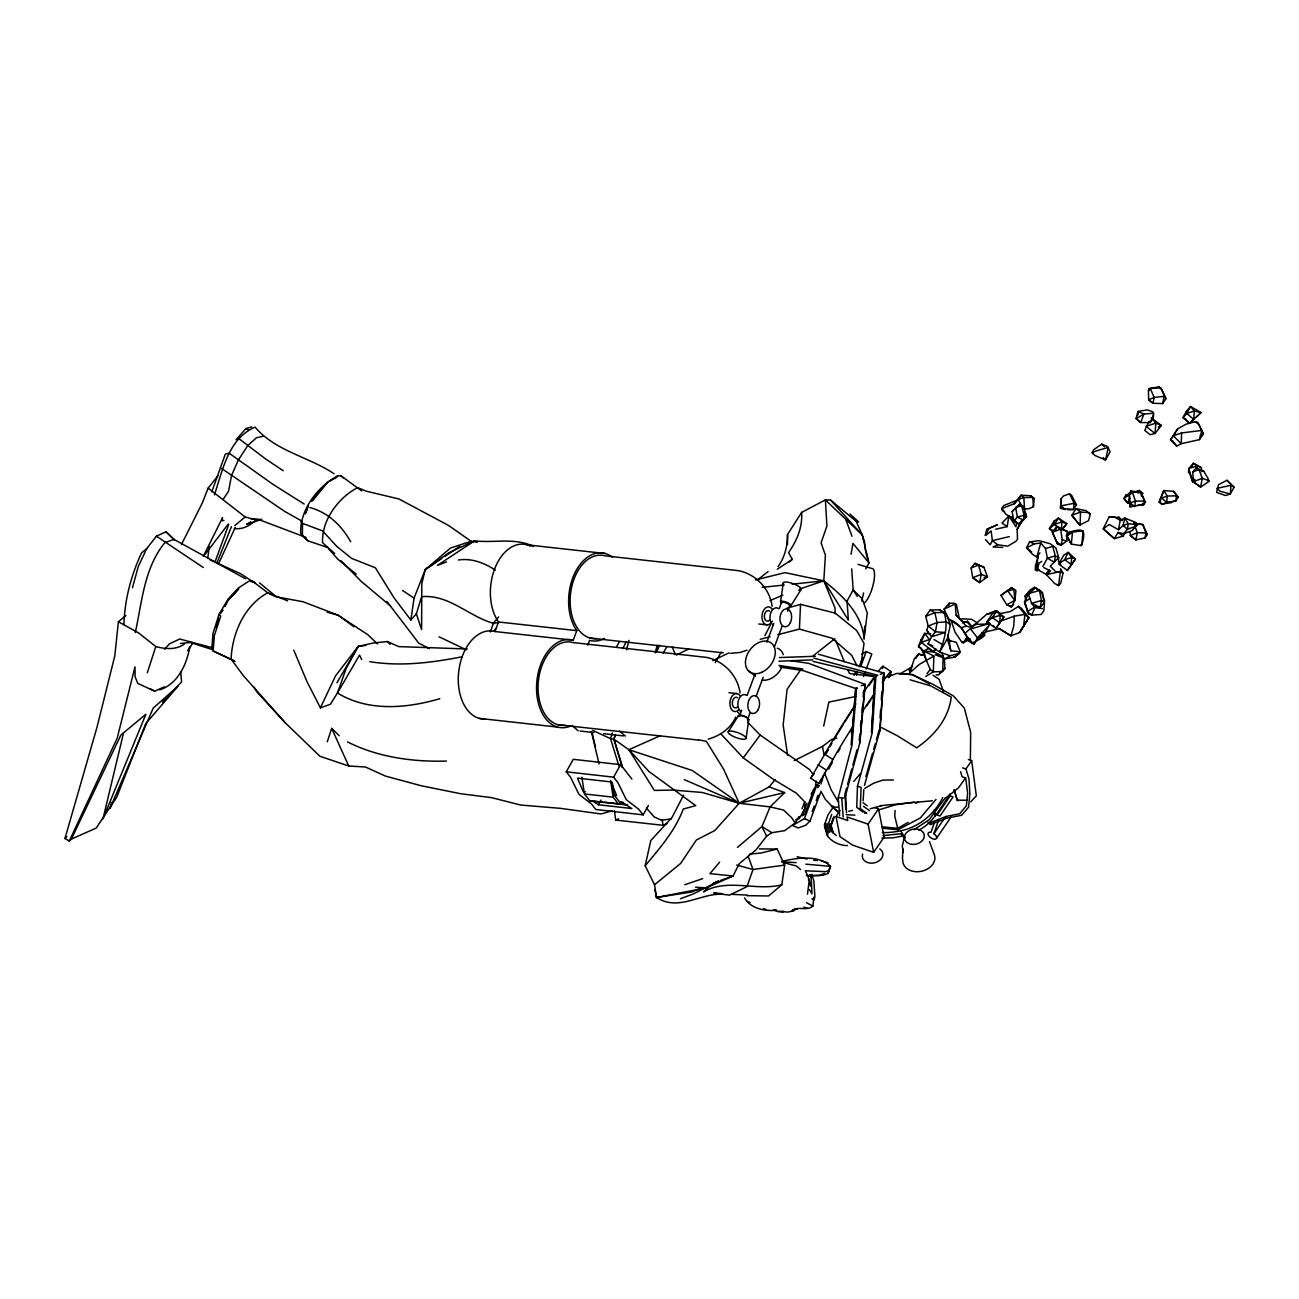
<?xml version="1.0" encoding="UTF-8"?>
<svg xmlns="http://www.w3.org/2000/svg" width="1299" height="1299" viewBox="0 0 1299 1299"><rect width="100%" height="100%" fill="white"/><g stroke="black" fill="none" stroke-linecap="round" stroke-linejoin="round"><path stroke-width="1.5" d="M361.609 490.925L341.052 475.807L337.561 475.856C317.492 486.67 299.825 509.841 300.67 533.304L308.09 540.871L327.998 547.626L334.671 553.423M787.503 544.573L787.519 534.49L801.629 512.423L825.385 499.904L830.532 500.001L856.252 521.386L862.211 534.928L868.966 562.922L865.735 568.93M1141.285 496.169L1141.285 492.37L1139.418 490.454L1135.894 491.688M835.046 613.859L835.078 608.143L823.81 580.832L825.401 555.144L821.082 542.868L826.927 526.014L825.385 499.904L862.211 534.928L830.532 500.001M921.056 642.989L921.088 639.628L924.726 633.344L930.604 633.847M863.591 592.929L861.773 601.112M300.702 521.354L302.521 523.367L302.358 535.789L308.09 540.871M970.369 759.98L970.678 732.36L964.345 708.134L953.401 695.907L933.055 684.378L912.353 674.619L896.911 673.385L884.408 678.062M871.418 732.392L874.958 676.844L875.899 676.259L872.23 732.831L857.47 786.333L856.755 807.345L863.072 812.151M1199.415 439.647L1201.851 430.424L1181.619 432.924L1181.229 443.673L1176.667 446.125L1170.496 439.874L1177.625 428.881L1186.068 424.172L1195.064 421.769L1197.889 422.386L1203.394 433.947L1199.415 439.647L1181.229 443.673L1173.322 435.717L1177.625 428.881M123.957 624.64C124.623 599.797 131.069 575.408 141.542 552.919L146.706 548.616L156.432 536.178L166.061 531.762L174.748 540.384M777.857 634.691L799.421 629.089L800.541 604.36L835.241 613.128L856.739 630.616L864.014 643.395L861.123 664.098M1067.859 509.76L1073.364 509.549L1076.514 504.954L1071.707 495.422L1069.548 493.847L1063.556 495.909L1061.153 498.719L1060.487 508.201L1065.407 509.598M787.519 534.49C787.681 545.791 784.71 557.352 778.085 566.591M1129.318 493.23L1129.87 506.756L1143.786 504.629L1145.458 502.08L1140.749 492.175L1130.893 491.054L1129.318 493.23L1129.87 506.756L1133.491 506.074M1066.723 541.115L1067.145 531.275L1056.801 526.371L1052.336 532.152L1057.711 544.313L1061.348 545.044L1066.723 541.115L1062.225 539.702L1060.65 529.229L1056.801 526.371L1055.73 530.187M755.352 579.987L784.986 572.632L823.81 580.832C842.304 595.283 862.211 613.956 864.079 638.816L864.728 626.021M1186.344 414.397L1186.523 411.052L1190.566 406.473L1201.023 412.627L1189.511 423.328L1182.967 417.677L1186.523 411.052M801.629 512.423C802.636 527.426 796.823 540.741 788.574 552.66L792.293 559.349L789.435 561.98M895.092 810.495L894.767 816.129L898.047 829.769L920.341 817.932L936.011 799.437M970.207 638.653L963.225 642.826L961.422 641.56L955.025 632.126L951.079 620.289C962.591 624.51 965.222 637.354 973.909 644.288L977.546 637.939L985.649 631.915L999.581 628.537L1010.931 635.828L1019.699 632.483L1028.857 617.626L1024.976 614.362L1014.292 616.197L1013.74 626.118L1010.931 635.828L998.606 628.456M863.137 800.85L863.803 789.776M871.694 731.678L874.958 676.844M817.915 784.58L817.704 787.6L819.409 785.473M1053.733 524.991L1054.009 521.159L1058.409 518.057L1066.771 523.643L1063.719 527.816M880.056 717.811L880.608 709.806M881.307 699.804L881.875 691.799M882.719 679.783L883.872 673.044L818.484 654.209M879.748 730.996L883.872 673.044L880.284 674.278M884.067 673.191L880.024 730.282L864.468 785.343M1061.153 498.719L1060.487 508.201L1073.364 509.549L1074.208 503.281L1069.548 493.847M1039.914 552.838L1036.829 557.011L1032.608 554.446L1026.502 547.805L1029.571 541.927L1038.843 540.66L1049.901 543.632L1055.892 547.902L1058.669 557.547L1050.225 566.202L1056.055 572.015L1060.374 571.641L1058.588 585.54L1054.691 583.56L1046.344 574.596L1050.631 570.959L1043.811 567.631M1187.221 420.714L1189.511 423.328L1193.716 419.415L1194.317 410.971L1190.566 406.473L1186.831 413.455L1182.967 417.677L1186.068 419.415M1061.332 530.041L1061.933 521.938L1058.409 518.057L1054.577 524.358L1049.397 528.661L1053.457 532.119M1038.989 569.595L1035.774 570.034L1038.112 556.443L1035.53 565.698L1035.222 569.693L1036.44 570.764M851.137 744.863L855.635 688.486L856.609 687.869L851.949 745.301L838.212 797.797L839.625 815.772M851.738 740.17L855.862 688.6L857.421 688.08M1023.482 626.816L1024.976 614.362L1018.497 606.389L1010.2 611.634L1000.457 613.485L995.294 610.936L986.639 614.297L964.962 633.376M1038.404 563.23L1037.755 570.846L1036.472 568.994L1038.404 563.23L1041.798 561.412M1009.68 605.691L1011.353 606.99L1014.957 600.284L1015.915 590.46L1011.791 587.586L1000.977 595.348L1006.822 604.814L1011.353 606.99L1013.658 604.408M859.272 740.17L859.808 734.26M860.523 726.385L861.058 720.474M861.951 710.634L862.309 706.705M863.202 696.865L863.738 690.954M859.629 743.304L865.02 684.329L808.498 663.302L790.831 660.72M861.221 685.71L865.231 684.443L859.906 742.573L845.243 796.677M1034.231 498.589L1032.786 497.452L1023.823 497.517L1021.079 495.195L1018.189 499.547L1023.742 509.029L1028.905 508.721L1033.452 506.707L1034.231 498.589L1030.789 495.78L1021.079 495.195L1014.259 503.768L1001.919 508.477L1002.162 510.588L1004.663 511.692M851.04 554.283L852.972 543.404L868.966 562.922M125.906 615.515L118.388 621.766L114.832 655.751L97.068 726.985L64.95 838.505L69.318 841.005L71.348 839.122L96.207 828.08L116.748 797.164L145.699 723.689L178.044 686.132L153.185 708.134L110.106 808.222L111.568 802.392M207.726 558.424L209.204 546.554M864.079 638.816L867.277 613.014L862.146 598.742L853.167 589.925L851.706 568.897M925.732 616.376L934.907 612.657L944.016 612.446L946.792 615.141L950.365 624.738L947.377 638.718L939.632 652.114C944.422 639.936 948.692 625.29 944.016 612.446L939.664 609.751L930.149 610.059L925.732 616.376L928.2 626.053L926.642 630.129L931.497 636.77L928.071 643.849L939.632 652.114L950.105 655.751L959.133 653.494L960.286 651.757L956.551 642.891M807.442 894.248L809.326 879.796L805.331 870.785L825.498 871.661L828.713 870.752L830.532 866.368C818.873 854.596 797.164 857.778 781.982 861.318M1068.07 535.659L1068.476 532.541C1083.398 527.686 1086.354 529.213 1081.84 544.849L1081.255 545.661L1071.285 544.086L1066.349 535.951L1068.476 532.541L1083.09 530.739L1081.856 544.07L1080.606 545.353M135.307 632.564C142.078 601.762 144.14 567.825 164.957 542.544L174.017 539.426L245.738 578.916M811.29 877.328L811.713 874.227L813.84 880.933L814.863 896.148L814.278 899.931L812.005 898.697M948.708 606.471L949.163 603.239L954.343 603.223L956.405 604.441L959.23 618.064L963.338 622.075L966.57 621.62L971.733 626.816M746.828 895.677L768.521 895.969L781.803 884.814L784.661 865.085L777.159 849.026L759.347 848.88M302.521 523.367L322.574 530.869L336.701 546.327L351.623 558.391L375.379 567.777L394.149 598.011L410.857 620.013L414.072 598.125L425.244 569.611L450.428 548.064L471.131 541.261L477.318 542.316M746.048 738.368L748.809 719.581M780.537 601.713L783.297 582.926M902.821 848.799L902.464 859.305M1024.602 509.663L1023.823 497.517L1018.189 499.547L1014.259 503.768M1007.196 526.615L1008.82 516.06L1016.792 523.221L1015.964 526.745L1008.82 516.06L1002 523.026L1007.196 526.615L995.765 529.213M816.259 781.024L815.35 786.756L811.193 794.257M1062.225 539.702L1061.348 545.044L1056.477 541.732M856.528 675.318L857.21 671.421M1120.225 520.266L1124.869 518.106L1135.456 522.279L1137.226 524.666L1132.306 530.544L1123.505 533.727L1118.033 532.476L1114.363 538.647L1103.241 528.823L1109.184 524.487L1118.553 529.765L1120.225 520.266L1114.25 516.953L1109.086 517.002L1103.241 528.823L1114.363 538.647L1123.31 536.049L1125.243 532.574M334.07 473.729C308.675 456.745 275.226 451.143 255.091 427.111C228.429 438.624 222.714 469.881 214.449 494.87M797.748 908.569L792.341 910.826C797.846 905.598 806.939 911.508 812.898 906.085L813.807 897.203M1036.472 568.994L1046.068 574.255L1049.089 569.985M1129.968 531.616L1130.309 535.513L1135.943 539.881L1145.036 537.883L1145.962 532.947L1142.6 524.309L1134.124 523.87M1148.998 390.658L1149.42 388.547L1158.594 386.891L1160.624 387.849L1165.934 398.744L1162.654 403.583L1152.992 403.258L1148.657 399.767L1148.413 389.96L1149.42 388.547L1160.624 387.849M1162.654 403.583L1164.099 396.374L1154.161 397.445L1148.657 399.767L1152.992 403.258L1154.161 397.445L1150.541 389.067M823.68 726.06L828.876 702.077L855.846 696.491M806.468 875.575L822.543 875.38L828.129 873.415L828.713 870.752M720.539 894.183C698.635 894.329 677.997 911.33 656.466 897.495L654.517 884.749L645.165 865.735L650.799 840.567L672.038 817.428L683.55 795.199M967.057 637.241L966.131 641.284L967.219 637.76M1060.585 568.686L1063.02 573.249L1060.731 583.202L1058.588 585.54L1056.899 584.534M904.396 836.994L902.269 846.104L903.308 852.453L902.773 849.741M123.551 732.912L102.962 818.906L145.878 714.239L120.872 735.072L71.348 839.122L72.5 835.241M533.58 546.441C514.859 537.348 494.318 543.209 474.622 540.822L449.194 552.578L425.244 569.611L421.785 583.641L421.607 629.577L416.362 613.826L421.639 596.663C449.535 594.195 469.004 616.96 494.448 623.569M657.099 651.124L658.528 645.473M626.589 649.76L628.96 640.358M655.216 652.926L657.132 645.408M925.781 676.454L933.331 671.81L933.867 656.092L919.497 664.292L909.609 672.866L914.366 658.772L918.669 654.014L924.157 655.362M1090.251 514.274L1088.546 520.655L1079.566 525.088L1071.837 515.362L1076.059 508.737L1086.11 510.653L1090.251 514.274L1088.806 512.65L1080.524 512.033L1071.837 515.362L1080.086 525.267L1080.524 512.033L1076.059 508.737M846.575 788.006L845.016 793.738L845.763 809.147M847.63 784.174L851.787 768.894M852.842 765.062L857.015 749.783M132.466 587.765L138.246 566.624L146.706 548.616M1036.829 557.011L1040.759 542.966L1034.572 543.81L1026.502 547.805L1031.779 551.978M865.897 776.558L872.555 753.193M873.675 749.296L875.331 743.466M876.435 739.569L879.212 729.827M997.275 524.845L986.883 529.31L985.129 535.497L988.734 529.099M211.769 491.899L225.312 454.163L229.176 453.221L273.017 484.365L304.161 504.028M828.129 873.415L830.532 866.368L805.818 864.16M820.952 784.076L823.842 774.577M215.943 627.644L218.849 618.421M1042.87 566.461L1047.367 558.213L1055.291 555.891L1058.669 557.547L1058.539 561.541L1060.926 565.39M612.414 732.896L610.562 738.676L618.876 765.793M147.323 672.752L155.799 646.529L138.538 632.889L118.388 621.766M1159.195 502.21L1163.774 490.567L1173.533 491.347L1178.128 497.111L1175.871 500.943L1161.972 504.402L1159.195 502.21L1163.774 490.567L1167.298 496.056L1166.632 502.307L1161.972 504.402M327.267 741.778L331.683 728.366L339.201 735.721M934.647 821.958L930.961 832.334A4.952 2.582 34.3 0 0 928.785 835.842A4.952 2.582 34.3 0 0 935.751 839.057A4.952 2.582 34.3 0 0 933.932 833.698L938.804 819.555M831.717 814.408L828.6 823.387L831.23 831.847M490.291 632.028L493.441 623.098L498.637 616.96M833.974 816.486L830.97 824.995L833.341 833.016M834.055 817.558L830.954 826.148L832.821 832.659M214.952 562.11L228.721 524.536M830.727 825.352L833.325 818.256M484.852 719.045A44.263 28.61 -83.6 0 1 458.726 671.486A44.263 28.61 -83.6 0 1 494.984 631.541L498.524 621.961A44.263 28.61 -83.7 0 1 495.439 566.932A44.263 28.61 -83.7 0 1 530.609 546.213M570.618 726.011A44.263 28.61 -83.7 0 1 536.552 685.937A44.263 28.61 -83.7 0 1 573.232 640.228L576.772 630.648A44.263 28.61 -83.7 0 1 574.808 573.135A44.263 28.61 -83.7 0 1 612.219 557.011M587.83 645.148L589.6 640.358A44.263 28.61 -83.7 0 0 604.538 638.426M739.602 715.798L741.697 710.131M747.282 695.03L754.963 674.278M766.832 642.177L773.814 623.309M779.4 608.208L781.495 602.541M747.834 718.737L749.929 713.086M756.213 696.102L763.211 677.217M774.383 647.016L782.063 626.264M787.649 611.163L789.743 605.496M802.019 808.806L804.698 801.597M806.858 803.188L802.181 815.788L804.633 814.376L813.97 789.159M854.125 675.431L855.456 671.827M859.224 666.809L862.568 657.797M820.448 792.877L810.008 821.082L805.721 825.255L798.122 827.966L792.552 825.498L804.438 818.614L816.957 784.775M860.685 666.582L866.254 651.53L871.824 653.998L866.271 669.05M812.216 811.437L814.213 806.029M816.21 800.622L818.208 795.215M863.478 676.568L864.874 672.801M921.088 639.628L918.49 646.561L923.865 651.01L933.867 656.092M909.609 672.866L911.508 667.897M217.94 475.84L208.132 488.115L202.449 502.681L181.373 544.671M1129.789 493.896L1130.893 491.054L1132.355 492.126L1135.456 501.024L1134.693 506.61L1130.033 502.989L1135.456 501.024L1144.273 501.122L1145.458 502.08L1142.324 503.833M1129.643 498.118L1127.727 502.989L1131.104 503.768M217.128 562.37L231.401 526.728M1150.248 422.581L1153.512 414.754L1152.765 411.702L1147.163 409.899L1137.956 411.458L1136.057 418.619L1140.668 422.548L1150.248 422.581L1153.285 417.596L1153.658 413.179L1143.883 414.072L1136.057 418.619L1140.668 422.548L1143.883 414.072L1137.956 411.458L1137.973 414.917M1035.011 607.38L1031.731 615.093L1028.499 613.729L1024.521 601.924L1027.2 596.485L1034.54 587.327L1041.051 591.126L1044.575 600.739L1043.893 610.595L1041.165 614.508L1031.731 615.093L1027.184 611.585L1034.637 607.153L1031.552 603.353L1028.223 593.724L1035.449 587.944L1042.529 592.88L1044.234 602.59L1040.207 607.445L1035.011 607.38L1042.399 608.63M1191.979 466.309L1193.31 463.288L1201.429 467.802L1201.77 471.716M305.2 513.349L308.431 506.155M305.297 513.787L306.954 510.117M218.313 564.237L235.265 527.475M69.318 841.005L117.219 738.108L134.999 666.874L135.112 676.795L137.759 683.404L154.695 691.165L164.437 686.846M336.766 477.545L337.561 475.856M293.785 650.166L307.035 681.748L320.415 707.825L335.548 675.87L358.167 646.415L372.748 643.102L387.362 641.56L398.744 646.61L467.283 648.98M986.12 535.188L991.121 530.901L992.387 540.644L997.713 544.752L1007.651 546.213L1016.029 541.261L1017.49 539.15L1017.166 529.359L1021.128 521.029M770.339 625.046L764.932 635.617M203.31 556.345L222.551 517.635L221.967 520.769L223.964 520.379M622.757 648.591L626.297 641.625M656.125 652.293L659.665 645.327M222.99 499.595L228.527 491.298L231.612 475.174L238.496 459.797L247.768 445.589L256.423 437.763L263.145 436.285M985.649 631.915L989.172 625.16L977.546 637.939L970.597 629.057L989.383 623.471M735.672 717.145C730.801 728.479 719.808 735.916 708.215 739.131M979.511 635.812L973.909 644.288L967.041 637.257L961.536 627.742L948.432 618.714L944.081 609.15L949.163 603.239M365.945 645.408L358.167 646.415L346.216 668.287L337.448 692.984L330.401 704.269L320.415 707.825M822.235 778.978L818.776 783.443L810.657 778.198L824.768 754.264A56.864 2.468 -57.2 0 1 855.862 703.928M826.18 753.615L828.064 750.189M818.776 783.443L832.903 759.493A56.864 2.468 -57.2 0 1 852.956 726.271M828.697 769.105L832.432 762.269M715.278 662.652L721.205 652.082M648.428 805.494L643.167 814.863L595.819 809.504L591.451 803.951L578.964 794.338L570.586 777.322L566.25 771.801L573.265 759.314L620.613 764.673L631.915 779.075M566.25 771.801L613.599 777.159L620.613 764.673M591.906 800.639L598.433 804.747L601.064 800.07M1130.601 493.555L1125.811 495.163L1123.944 498.475L1127.727 502.989L1123.944 498.475L1128.701 495.211M1234.05 487.336L1230.283 493.977L1225.493 495.536L1216.595 492.353L1218.446 484.738L1226.954 480.305L1234.05 487.336L1226.954 480.305M829.931 746.779L831.896 743.32M838.066 752.007L840.031 748.565M224.678 606.373L228.413 599.862L238.318 589.096M1059.692 562.272L1063.686 555.306L1068.135 552.351L1075.458 559.025L1067.372 570.456L1058.701 564.01L1064.693 559.658L1071.659 557.498L1075.458 559.025L1067.372 570.456M616.781 646.366L619.542 641.56M663.123 653.202L666.825 646.805M220.96 613.096L222.876 609.783L218.979 614.589L212.971 633.474L211.899 648.25L213.15 650.978L235.07 661.37M224.792 606.487L226.708 603.191M336.944 682.738L358.167 646.415M654.956 889.604L656.466 897.495L706.299 887.85L733.091 875.981L739.163 863.738L756.067 849.822L766.589 836.199L771.801 832.691L784.758 830.646L795.15 822.965L799.031 816.503M192.983 642.648L187.949 650.913L189.833 646.658C186.926 664.179 177.833 684.053 159.696 689.866M1054.009 521.159L1049.397 528.661L1053.343 530.739M1018.497 606.389L1021.339 608.257L1028.857 617.626L1019.699 632.483M1149.128 421.249L1144.76 430.391L1150.151 434.662L1155.038 433.493L1161.322 425.423L1151.223 417.856L1155.883 423.133L1161.322 425.423L1158.351 427.192M1017.166 529.359L1024.879 517.067M1020.446 631.07L1028.857 617.626M791.026 605.464L801.191 589.324M728.154 731.97L738.319 715.814M915.844 658.349L918.669 654.014L921.819 655.329M1145.036 537.883L1147.228 534.522L1143.104 524.942L1133.718 522.864M908.78 670.04L912.125 666.241M833.617 806.679L828.08 814.782L824.443 824.865L827.382 834.575M874.698 807.54L878.514 808.855L884.132 837.043L873.675 852.339L852.647 845.129L840.015 836.702L836.004 816.503L840.177 810.381M873.675 852.339L868.073 824.151L878.514 808.855M882.346 832.578A56.474 42.607 -11.2 0 0 898.275 831.23C917.695 828.194 933.997 815.009 942.733 797.586M914.009 829.639L929.158 819.799L945.493 797.554M927.989 822.316L930.539 824.524L946.403 818.256L961.552 815.285L968.583 807.199L969.866 794.079L969.022 779.124L965.953 768.976L971.668 760.629L968.34 759.477M950.3 793.77C940.914 806.614 933.77 822.787 918.685 830.11M933.932 833.698L944.974 817.526M936.595 838.196L950.949 817.168M967.041 637.257L963.225 642.826L962.25 642.128M800.33 670.3L787.097 689.298L783.151 725.086L787.616 755.174M311.711 501.479L318.271 492.11L328.322 481.702M313.091 500.083L325.059 485.453M944.341 658.837L944.941 668.612L938.511 674.944L936.173 674.912M965.011 778.751L958.353 787.957L946.078 797.781M747.477 722.065L760.175 735.055L743.239 757.885L773.522 779.432L796.417 793.202L804.942 802.133L804.552 809.212L799.405 818.419L795.67 819.799M204.917 554.511L228.283 524.082M810.657 778.198L814.1 773.733M645.165 865.735C659.957 848.02 675.042 830.905 683.274 809.033L695.728 805.64L648.932 771.492L628.895 749.718L613.956 739.18L615.125 735.413L613.956 739.18L622.286 767.222M888.857 677.737L891.146 674.749M935.67 648.591L933.364 651.513L921.235 642.42L924.726 633.344L929.353 639.514L921.235 642.42L918.49 646.561L921.023 648.039L930.279 669.488L933.331 671.81L942.847 671.551L943.074 655.784M926.966 673.661L930.279 669.488M1046.068 574.255L1049.381 570.066M793.462 909.446L792.341 910.826L795.784 908.699M971.116 567.988L974.867 563.311L983.863 567.225L987.467 576.837L979.56 582.569L972.707 577.698L971.116 567.988L978.488 565.097L983.863 567.225M1192.774 471.992L1195.989 468.046L1203.832 471.342L1208.167 478.698L1208.833 481.458L1200.633 487.076L1193.326 481.767L1192.774 471.992L1199.009 469.589L1203.832 471.342M1025.593 599.959L1025.106 596.062L1030.042 590.071L1034.54 587.327M1021.063 521.873L1019.277 524.033L1013.805 521.272L1012.116 511.546L1019.601 504.109L1023.693 506.886L1026.519 516.531L1019.277 524.033L1013.805 521.272L1017.361 517.067L1024.132 515.265L1026.519 516.531L1021.956 520.785M654.517 884.749L680.627 863.445L696.361 839.998L714.791 830.548L739.212 803.269L769.138 786.902L775.292 779.497M853.768 781.478L860.441 773.538M493.571 631.265L496.169 628.196M1062.42 528.758L1066.771 523.643L1061.933 521.938L1054.577 524.358L1058.636 527.767M1018.578 505.262L1012.116 511.546M235.996 439.809L245.901 428.589L251.762 426.884M410.857 620.013L416.362 613.826M164.664 649.191L169.39 643.914L179.7 639.011L211.721 647.568M1123.505 533.727L1127.564 529.196L1136.381 526.063M228.624 599.878L238.772 588.95M1133.296 528.888L1137.226 524.666L1128.149 523.724L1123.002 525.51L1118.553 529.765M162.456 702.272L181.584 681.878L180.675 671.859M970.759 801.792L976.328 795.849L971.668 760.629M828.47 749.685L823.939 754.459L822.511 746.422L831.62 739.488L836.751 738.076M719.597 862.179L709.936 873.659L733.091 875.981L720.474 880.495M769.138 786.902L784.645 792.585L770.096 806.89L761.977 826.537L737.442 847.435M64.95 838.505L66.963 836.621M935.653 649.386L933.364 651.513L942.977 656.774L942.035 652.829M710.456 885.447L703.522 891.91C727.391 877.897 755.904 891.406 781.803 884.814M1196.428 416.882L1201.023 412.627L1194.317 410.971L1186.831 413.455L1193.716 419.415M955.642 656.011L960.286 651.757L950.819 650.848L947.377 638.718M255.383 520.412C249.863 525.884 242.231 529.716 234.291 528.498M940.038 672.898L944.941 668.612M939.096 654.387L935.215 654.712L945.64 658.658L954.862 657.18L959.133 653.494M1011.791 587.586L1000.977 595.348M234.859 525.478L245.17 516.986L253.402 519.259L261.765 519.389L246.518 524.341L250.788 521.857M757.512 579.922L768.147 571.495M813.158 655.865L834.916 638.621M1025.106 596.062L1030.594 591.759M1101.682 444.161L1093.498 449.876L1092.199 452.815L1094.862 455.462L1105.546 459.992L1110.109 451.743L1107.414 446.466L1101.682 444.161L1104.491 446.694M425.244 569.611L441.676 558.521M444.956 556.313L459.765 546.327M978.52 638.702L984.577 633.75M474.622 540.822L437.438 565.374L446.45 561.915M777.322 569.173L792.293 559.349M945.64 658.658L950.105 655.751M864.273 685.044L865.231 684.443M1030.188 598.401L1024.521 601.924L1028.499 613.729M864.793 788.428L873.545 783.248L882.979 780.049L893.403 779.985M900.223 673.759L911.525 667.15M817.217 796.969L818.305 796.336M861.708 654.176L866.254 651.53M1006.822 604.814L1014.681 600.349L1007.829 590.948L1013.788 589.405L1014.957 600.284M1066.349 535.951L1072.471 532.493L1071.285 544.086L1067.859 537.218M848.685 811.29L852.371 810.414M908.163 822.397L897.577 828.372L882.313 826.781M923.865 651.01L928.412 648.493L933.672 651.968L923.865 651.01L926.041 659.924M184.247 644.19C175.95 650.02 165.087 649.159 155.799 646.529M822.511 746.422L794.209 760.646M328.891 481.458L335.727 478.016M713.232 883.304L718.656 881.128L693.081 894.021L680.416 898.746M944.081 609.15L955.171 604.003L956.129 615.109L966.164 626.037L969.736 627.125L974.77 625.111M676.324 655.069L688.616 649.013M915.698 803.22L918.425 801.905M997.713 544.752L993.086 546.993L1002.779 547.447M712.794 660.623L729.048 652.877M1136.316 491.899L1139.418 490.454M963.517 623.049L966.57 621.62L963.16 623.163M795.15 822.965L791.513 817.526L783.573 810.056L770.096 806.89L739.212 803.269L702.239 792.471L673.109 790.084L654.355 790.425L628.895 749.718L660.103 735.786M713.541 883.401L718.656 881.128M614.459 810.657L615.661 820.075L618.584 818.792M615.661 820.075L662.977 825.303L667.345 823.387M986.883 529.31L997.047 524.91M769.934 600.641L782.859 595.169M1208.362 481.198L1209.223 480.825L1202.289 478.308L1193.326 481.767L1200.633 487.076L1202.289 478.308L1199.009 469.589L1195.989 468.046M702.386 887.672L691.539 892.023L656.466 897.495M824.378 873.431L819.247 875.477L807.962 875.899M960.562 771.671L962.088 776.737L965.709 777.987L967.641 793.169L966.375 805.786L959.62 813.791L946.045 816.47L930.181 822.738L930.539 824.524M1017.133 500.229L1003.672 505.555L1001.919 508.477L1005.767 514.128L1011.759 517.716M1000.49 621.198L1014.292 616.197M838.212 797.797L843.814 797.959M1200.26 435.1L1203.394 433.947L1198.733 424.4L1195.064 421.769M881.745 805.705L870.216 808.757M961.536 627.742L966.164 626.037M1035.53 565.698L1039.005 564.432M684.8 884.733L702.678 878.644M1181.619 432.924L1173.322 435.717L1170.496 439.874L1173.322 441.416M799.583 589.032L823.81 580.832L848.344 620.078L847.045 601.096L853.167 589.925L857.243 596.387M747.039 650.198L740.3 652.423L730.46 653.365M877.41 810.332L895.336 804.844L914.139 802.068M876.63 676.535L813.093 661.402M1045.484 548.519L1052.775 546.376L1055.291 555.891L1054.431 562.24L1047.367 558.213L1045.484 548.519L1040.759 542.966M1028.223 593.724L1039.444 590.46L1041.489 600.447L1040.207 607.445L1031.552 603.353L1041.489 600.447L1044.234 602.59M984.041 577.811L987.467 576.837L981.248 574.353L972.707 577.698L979.56 582.569L981.248 574.353L978.488 565.097L974.867 563.311M612.024 810.82L601.015 813.953L560.437 808.351L520.509 805.007L491.623 797.651L460.918 793.77L421.412 785.798L385.478 776.104L365.506 767.011L348.749 766.02L319.96 756.278L285.325 722.877L257.072 692.123L254.019 687.106M1125.811 495.163L1131.185 493.636M786.95 608.176L800.541 604.36M760.224 639.287L770.015 636.737M777.159 849.026L761.165 853.005L749.361 854.157M901.993 833.617L882.979 835.63M904.039 835.76L893.046 837.823L881.907 838.099M439.793 698.716C406.603 708.426 368.137 711.884 337.448 692.984L359.547 655.118L361.674 659.454M784.645 792.585L739.212 803.269L684.281 779.676M793.657 910.826L787.762 912.109L778.539 911.265M1046.344 574.596L1060.374 571.641M462.298 656.726C431.901 662.75 400.498 666.696 369.647 661.646M1137.128 505.392L1143.786 504.629M784.661 865.085L753.03 869.486L736.679 865.053M986.639 614.297L995.489 612.738M1009.209 536.633L992.387 540.644L990.195 544.752L985.519 539.702M1137.827 492.873L1141.285 492.37L1143.039 493.36M671.453 818.841L661.564 820.221L654.193 816.957L646.399 808.01M932.357 800.769L880.332 805.672M180.399 643.508L190.222 642.469L212.809 649.727M762.269 587.343L784.109 585.037M792.049 584.193L823.81 580.832M1166.437 502.388L1171.162 502.794M493.441 623.098L498.832 622.643M838.05 807.134L832.919 807.247L825.255 799.226L820.838 791.123M778.913 661.24L812.687 659.86M779.368 657.554L815.382 656.271M781.673 911.573L783.687 911.508L778.637 911.801L773.457 909.933L776.688 910.323C764.884 911.167 750.952 909.056 744.522 897.869M974.234 624.381L987.662 624.056M458.385 559.983C471.667 558.002 484.559 562.922 495.439 570.229M808.368 879.813L809.326 879.796L810.43 886.048M828.064 862.812L821.163 860.847M446.466 761.084C412.741 762.026 377.863 757.252 347.499 741.908M1109.086 517.002L1119.511 517.489M954.148 789.954L957.119 800.152L966.911 800.249M1132.355 492.126L1141.009 492.37L1144.273 501.122M864.744 813.158L866.709 813.255L860.295 808.628L861.075 787.308L857.47 786.333M731.873 894.345L747.185 895.06M961.78 618.811L971.473 619.298L977.465 622.952M846.266 814.684L854.888 815.139M782.258 861.87L796.157 862.617M695.517 887.249L706.299 887.85M698.375 740.073L557.937 724.745M899.07 673.613L912.353 674.619L929.613 683.988M874.633 676.568L849.497 673.499L848.003 670.089M713.979 893.014L721.968 893.631M813.564 860.247L817.363 860.555M612.284 782.177L614.265 795.183L619.688 802.1L623.293 802.425M581.903 777.24L584.453 793.933L589.876 800.866L602.492 802.003M589.876 800.866L627.579 804.925M847.451 845.584C840.144 845.487 832.789 842.418 828.096 836.735L825.855 828.957M882.297 828.226L898.047 829.769M306.012 537.413L260.109 520.055L251.178 518.674M728.95 692.692L736.874 693.569M527.053 544.833L605.302 553.52M758.811 623.975L766.751 624.868M498.524 621.961L576.772 630.648M590.022 638.036L723.413 652.861M494.984 631.541L573.232 640.228M479.266 718.379L557.515 727.067M580.117 731.012L593.903 732.571M603.743 733.691L623.423 735.916M585.573 791.935L583.202 791.676L577.552 778.133L610.985 781.917L616.635 795.459L614.265 795.183M584.453 793.933L613.144 797.18L618.568 804.113M619.688 802.1L622.059 802.376L631.866 808.53L598.433 804.747M604.408 802.214L627.352 804.812M713.914 893.127L729.421 895.173L746.925 886.697L753.03 869.486L748.11 856.236M778.945 665.445L802.831 669.05M780.049 667.037L803.204 670.625L855.635 688.486M698.618 739.813L706.38 741.339L723.478 768.943L739.212 803.269L692.253 770.486L628.895 749.718M797.131 856.755L807.02 859.077M856.252 521.386L858.607 521.938L849.984 513.982M947.75 634.724L949.114 640.488L956.226 642.307M782.063 862.227L796.384 865.978L800.525 869.534M254.442 582.39L249.164 580.994L238.448 587.927L227.926 599.277L218.979 614.589L220.733 616.051L214.351 635.649L213.15 650.978L233.852 660.59M813.791 658.106L877.88 675.301M327.121 612.186L338.162 615.206L367.617 634.578L377.587 643.914M799.421 629.089L832.074 638.215L851.722 655.346L857.015 665.786M763.292 908.683L766.15 909.495M812.898 906.085L806.582 902.708M910.096 679.799L930.847 685.937L951.29 697.125C948.432 719.078 934.338 735.591 916.672 747.818L896.976 735.559L880.186 726.937M858.087 564.367L871.613 568.426A18.478 5.569 -73.3 0 1 873.659 582.537A18.478 5.569 -73.3 0 1 864.712 602.687M1067.145 531.275L1060.65 529.229L1052.336 532.152L1057.711 544.313M287.631 600.852L267.724 592.799L252.347 581.043M803.837 907.14L807.621 908.358M868.073 824.151L847.045 816.941L847.76 820.53L836.004 816.503M962.64 767.839L965.953 768.976M981.508 633.1C992.03 634.074 974.347 641.771 972.123 643.167L965.904 639.449M747.12 901.457L750.14 902.545M1029.571 541.927L1034.572 543.81M301.969 521.126L284.578 511.335L221.642 468.517M1201.429 467.802L1193.31 463.288L1188.812 468.549L1188.504 472.56L1189.722 473.112L1192.758 482.108L1188.812 468.549L1196.704 465.968L1197.337 469.345M209.918 559.837L240.315 573.573L255.026 583.04M990.13 623.309L986.818 621.945L992.339 613.81L996.836 611.017L1003.883 616.944L995.895 628.407L986.818 621.945L992.355 617.626L996.836 611.017L1000.246 615.336L1003.883 616.944L995.895 628.407L993.167 625.452M928.071 643.849L932.812 645.798M309.958 507.568C328.209 512.456 341.605 525.64 350.714 541.764M804.438 818.614L810.008 821.082M592.717 730.395L610.562 738.676L613.956 739.18L622.53 767.4M245.901 428.589L248.288 429.693M439.013 636.786L466.309 649.809M150.002 688.746L154.695 691.165M429.303 648.623L418.7 643.102L386.875 601.437M1023.693 506.886L1019.601 504.109M930.149 610.059L934.907 612.657L937.05 622.562L935.459 631.817L931.497 636.77L945.185 632.467L935.459 631.817L928.2 626.053L937.05 622.562L946.63 621.848L950.365 624.738M934.03 639.514L943.042 644.889M771.801 832.691L761.977 826.537L766.589 836.199M203.277 567.501L156.432 536.178M1192.401 478.162L1195.08 479.899M883.028 666.355L891.146 671.599M824.768 754.264L832.903 759.493M818.045 764.721L826.164 769.966M402.544 590.509L414.072 598.125M954.034 656.644L954.862 657.18M933.023 675.285L939.209 679.409L943.431 691.474M283.214 470.725L265.288 458.758L239.097 438.77M1118.033 532.476L1123.31 536.049M1035.449 587.944L1042.529 592.88M471.131 541.261L448.399 525.348L398.89 498.962L366.286 491.184L357.615 487.628C338.292 497.777 321.502 520.185 322.574 542.657L327.998 547.626M863.429 806.306L869.502 810.625M1118.699 517.116L1122.304 520.688M1060 571.089L1063.02 573.249M1076.514 504.954L1074.208 503.281L1060.861 505.879L1063.41 507.958M760.175 735.055L809.488 769.495L813.028 774.301M353.864 626.751L338.162 615.206L303.105 601.762L275.583 596.712L267.724 592.799C244.228 605.61 232.245 633.246 231.076 659.08L243.465 675.805L285.325 722.877M863.023 802.701L867.261 805.851M208.132 488.115L245.17 516.986M1158.594 386.891L1161.647 389.18L1165.934 398.744M995.294 610.936L997.259 612.414M1178.128 497.111L1173.533 491.347M939.664 609.751L945.363 614.054M748.321 670.69L755.515 676.13M356.17 574.126L337.789 559.187L328.939 549.12M831.376 806.322L839.495 813.044L832.919 807.247M259.605 582.91L274.203 595.007M967.479 620.971L971.993 626.751M1030.789 495.78L1032.786 497.452L1033.452 506.707M390.626 606.065L361.09 581.254L341.036 560.795M619.688 731.175L625.387 736.127M572.453 725.832L578.152 730.801M1025.317 604.912L1026.324 605.805M341.052 475.807L343.683 478.227M956.129 615.109L959.23 618.064M836.166 835.549L832.594 832.123L830.11 823.988M166.061 531.762L174.017 539.426M1093.157 453.741L1092.199 452.815L1095.788 451.045L1108.209 447.441L1105.546 459.992L1103.127 457.557M387.362 641.56L390.122 644.304M737.605 711.949L740.414 714.84M948.108 638.54L951.047 641.56M720.604 733.61L743.239 757.885M926.642 630.129L928.038 631.769M1011.742 516.953L1016.792 523.221M1147.228 534.522L1145.962 532.947L1137.307 532.704L1130.309 535.513L1135.943 539.881L1137.307 532.704L1134.758 525.64M613.599 777.159L617.934 782.68L626.313 799.697L638.799 809.309L643.167 814.863M1174.426 442.975L1176.667 446.125M900.759 831.051L905.078 837.498M901.295 833.763L904.526 838.602M838.245 801.84L831.165 789.857L824.427 772.678M1024.132 511.725L1026.064 515.037L1025.642 513.868M331.683 728.366L348.749 766.02M835.647 640.375L844.236 661.581M672.265 647.032L675.188 654.371M845.844 519.632L852.014 536.276M862.049 534.409L864.598 541.975L865.248 549.98M809.423 889.62L811.94 893.891L811.29 878.936L809.959 874.568M826.846 823.355L829.639 832.269M825.336 823.891L828.226 833.26M824.443 826.018L827.333 835.842M954.278 789.873L957.249 800.054M772.126 606.276C769.771 588.642 755.742 574.012 738.27 570.651L604.879 555.826A41.909 27.1 -83.7 0 0 570.423 595.007A41.909 27.1 -83.7 0 0 597.069 638.54M740.04 692.984C737.686 675.35 723.657 660.72 706.201 657.359L572.81 642.534A41.909 27.1 -83.7 0 0 538.322 681.699A41.909 27.1 -83.7 0 0 565 725.248M865.735 551.799L868.138 560.876M591.337 731.467L599.083 763.974M592.295 733.48L595.397 746.795M946.045 816.47L946.403 818.256M934.744 813.304L935.248 815.821L934.127 810.186M929.483 841.655L934.29 854.661A16.189 12.227 -11.3 0 1 920.504 871.45A16.189 12.227 -11.3 0 1 902.821 859.792M949.114 640.488L950.819 650.848M610.595 780.488L613.144 797.18M662.246 819.653L662.977 825.303M841.833 798.706L843.148 817.039M845.633 795.134L846.526 812.801M1160.478 498.28L1160.527 502.973M882.265 682.3A56.864 2.468 -57.2 0 1 888.808 677.136M861.951 712.29A56.864 2.468 -57.2 0 1 874.503 693.439M878.205 671.534A56.864 2.468 -57.2 0 1 882.33 668.628M863.267 692.773A56.864 2.468 -57.2 0 1 875.282 675.464M849.757 732.279A45.692 1.997 -57.2 0 1 851.771 729.064M866.725 705.909A45.692 1.997 -57.2 0 1 870.817 699.82M871.791 698.407A45.692 1.997 -57.2 0 1 874.016 695.144M833.861 739.878A45.692 1.981 -57.2 0 1 843.684 723.787M844.691 722.163A45.692 1.981 -57.2 0 1 851.072 712.161M852.144 710.504A45.692 1.981 -57.2 0 1 855.391 705.519M868.917 685.628A45.692 1.981 -57.2 0 1 872.165 681.147M873.074 679.929A45.692 1.981 -57.2 0 1 875.088 677.412M957.119 799.729A4.952 2.566 34.4 0 1 958.402 800.833M833.568 807.069A5.764 2.988 34.3 0 1 832.903 806.013M879.78 848.929A10.408 7.843 -11.2 0 1 881.144 858.931A10.408 7.843 -11.2 0 1 868.398 862.78A10.408 7.843 -11.2 0 1 862.601 854.125M783.638 583.998A9.515 2.598 20.3 0 1 794.338 584.144A9.515 2.598 20.3 0 1 798.739 590.233M781.657 603.045A4.384 1.202 20.3 0 1 785.879 602.833A4.384 1.202 20.3 0 1 789.402 605.821M781.56 603.126A5.569 1.526 20.3 0 1 782.42 601.21A5.569 1.526 20.3 0 1 789.613 603.791A5.569 1.526 20.3 0 1 789.581 606M739.764 716.285A4.384 1.202 20.3 0 1 743.986 716.09A4.384 1.202 20.3 0 1 747.51 719.061M738.53 716.447A5.569 1.526 20.4 0 1 744.782 716.528A5.569 1.526 20.4 0 1 747.38 720.101M740.706 711.527A8.963 5.797 -83.6 0 1 738.676 699.658A8.963 5.797 -83.6 0 1 746.681 695.371M737.475 706.932A5.342 3.459 -83.6 0 1 733.074 706.331A5.342 3.459 -83.6 0 1 733.139 699.512A5.342 3.459 -83.6 0 1 737.556 697.742M738.66 709.985A9.061 5.846 -83.7 0 1 730.801 708.15A9.061 5.846 -83.7 0 1 732.311 695.809A9.061 5.846 -83.7 0 1 740.349 696.199M772.775 624.835A8.963 5.797 -83.7 0 1 770.762 612.949A8.963 5.797 -83.7 0 1 778.767 608.663M769.56 620.24A5.342 3.459 -83.7 0 1 764.364 616.311A5.342 3.459 -83.7 0 1 769.641 611.033M772.32 621.068A9.061 5.862 -83.7 0 1 763.731 622.935A9.061 5.862 -83.7 0 1 763.861 609.848A9.061 5.862 -83.7 0 1 772.434 609.491M777.273 648.185A18.007 12.828 -52.9 0 1 783.297 654.631M782.063 666.825A18.007 12.828 -52.9 0 1 762.188 680.027M1000.246 615.336L999.71 622.87L992.355 617.626L1000.246 615.336M1155.883 423.133L1155.038 433.493L1145.978 426.332L1155.883 423.133M1071.659 557.498L1071.074 564.416L1064.693 559.658L1068.135 552.351L1071.659 557.498M1231.046 485.29L1230.283 493.977L1220.021 491.217L1216.984 488.343L1231.046 485.29M1128.149 523.724L1127.564 529.196L1123.002 525.51L1124.869 518.106L1128.149 523.724M1176.423 495.812L1175.871 500.943L1166.632 502.307L1161.582 498.085L1167.298 496.056L1176.423 495.812M1024.132 515.265L1023.498 520.168L1017.361 517.067L1015.639 507.357L1021.599 505.766L1024.132 515.265M950.17 795.914L937.115 815.025L940.005 816.032L953.06 796.904L950.17 795.914M908.748 843.506A10.051 7.599 -11.3 0 0 924.287 836.41A10.051 7.599 -11.3 0 0 909.982 830.175A10.051 7.599 -11.3 0 0 908.748 843.506M729.892 734.373A9.515 2.614 20.3 0 0 745.317 739.05A9.515 2.614 20.3 0 0 736.078 732.084A9.515 2.614 20.3 0 0 729.892 734.373M758.129 709.709A8.963 5.797 -83.7 0 0 754.8 695.663A8.963 5.797 -83.7 0 0 748.175 708.312A8.963 5.797 -83.7 0 0 758.129 709.709M790.214 623A8.963 5.797 -83.7 0 0 786.869 608.955A8.963 5.797 -83.7 0 0 780.261 621.604A8.963 5.797 -83.7 0 0 790.214 623M761.977 672.216A18.007 12.828 -52.9 0 0 772.385 644.077A18.007 12.828 -52.9 0 0 746.698 655.865A18.007 12.828 -52.9 0 0 761.977 672.216"/></g></svg>
